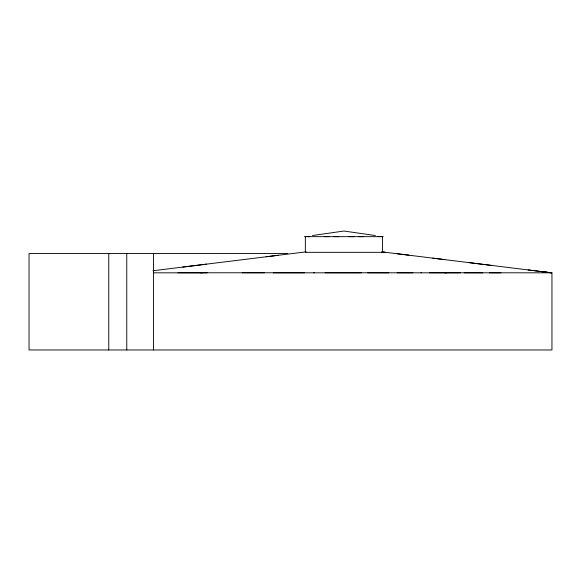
<?xml version="1.0" encoding="UTF-8"?>
<svg xmlns="http://www.w3.org/2000/svg" width="581" height="581" viewBox="0 0 581 581"><rect width="100%" height="100%" fill="white"/><g stroke="black" fill="none" stroke-linecap="round" stroke-linejoin="round"><path stroke-width="0.87" d="M312.411 235.537L343.916 231.035L375.413 235.537M182.761 267.078L206.582 264.123M152.985 270.761L306.107 251.842M266.127 256.766L278.038 255.306M307.538 236.656L309.818 236.656M381.949 236.656L382.952 236.656L304.88 236.656L305.882 236.656M358.985 236.656L363.604 236.656M177.982 272.787L264.261 272.765M200.445 272.809L202.195 272.794M242.306 272.779L304.422 272.772M313.762 272.823L361.404 272.823M420.949 272.823L460.319 272.816M333.726 236.656L338.781 236.656M349.058 236.656L354.105 236.656M378.02 236.656L380.294 236.656M325.091 272.758L421.283 272.823M429.708 272.779L551.95 272.823L551.95 349.965L29.05 349.965L29.05 253.534L287.806 253.534M324.227 236.656L328.846 236.656M397.128 272.794L412.902 272.794M489.413 272.823L500.909 272.823M153.529 272.823L207.206 272.823M273.346 272.823L314.408 272.823M444.77 272.823L446.724 272.823M367.708 272.787L388.82 272.823M464.219 272.787L482.76 272.823M540.039 271.487L551.471 272.823L397.128 253.737M551.95 272.823L528.129 269.925M409.039 255.197L381.819 251.856L385.218 252.27M432.86 258.138L444.77 259.62M468.584 262.561L492.405 265.51M382.487 236.656L382.487 252.328L305.345 252.328L305.345 236.656M153.529 253.534L153.529 349.965M126.767 253.534L126.767 349.965M108.763 253.534L108.763 349.965"/></g></svg>
